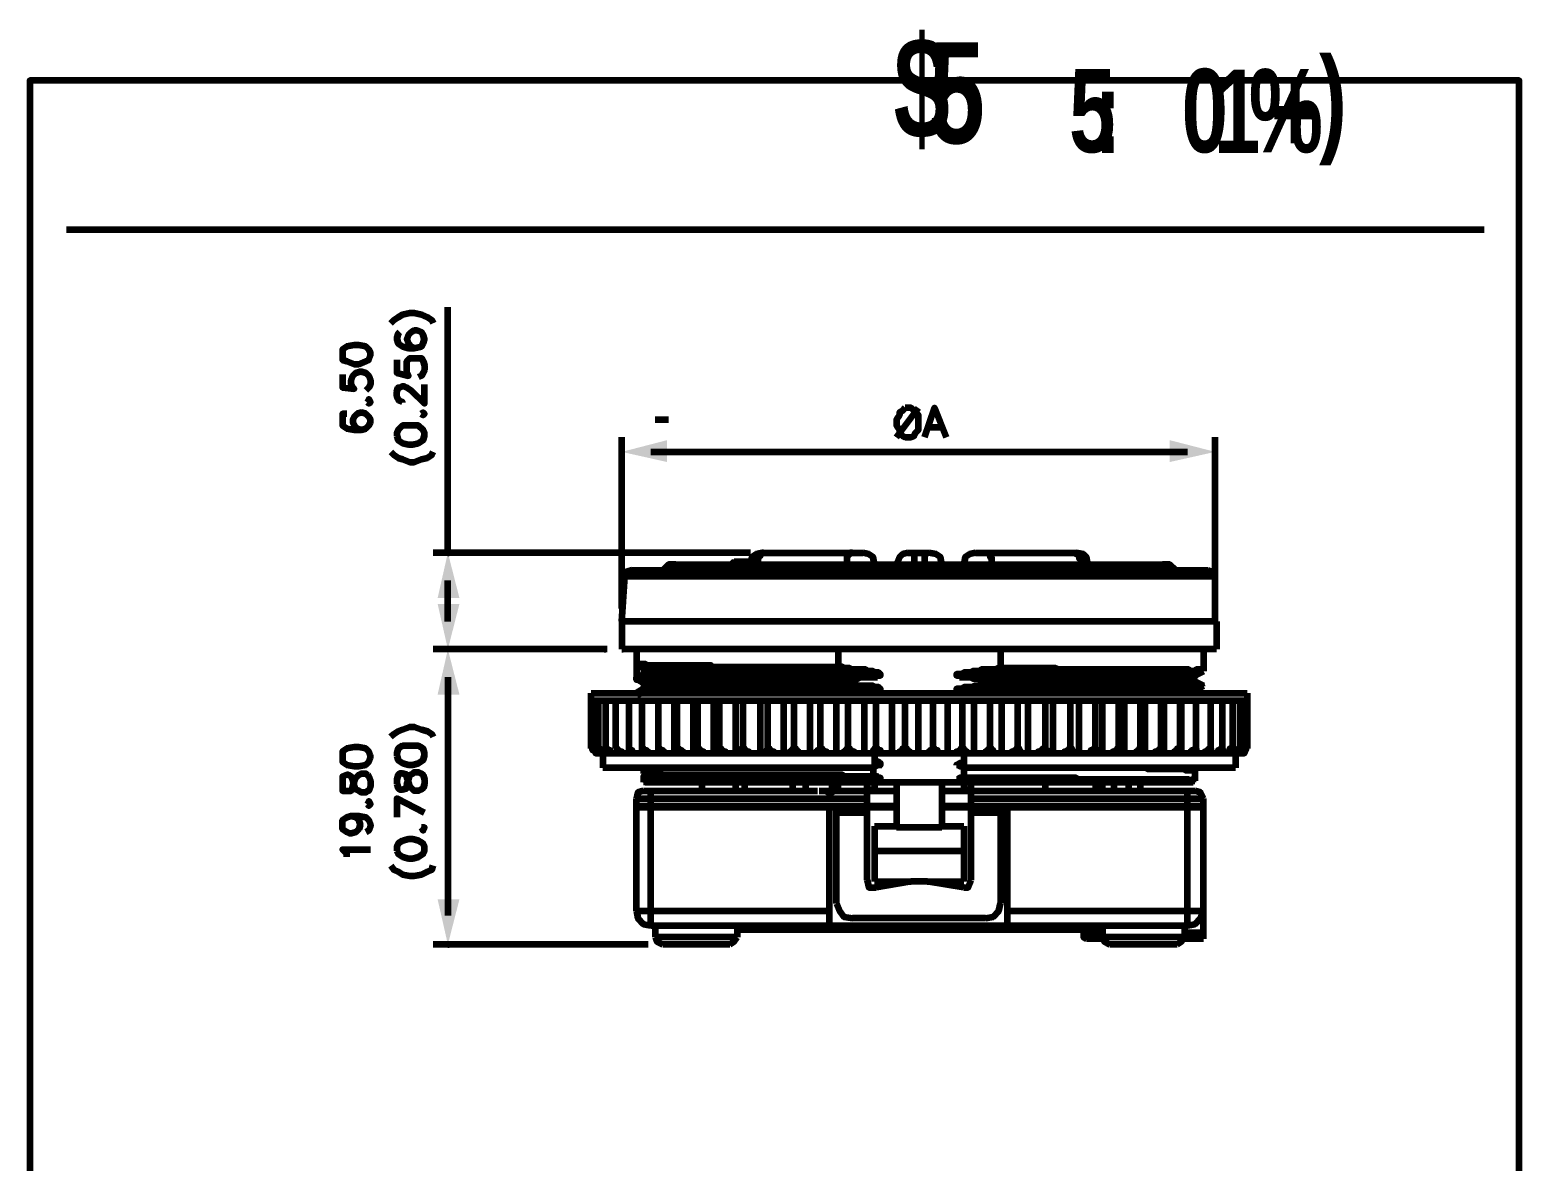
# Model space of a CAD drawing. Header units: inches. Extents: x 19 to 378, y -1 to 556.
# Drawn here: x 141.8 to 255, y 330.4 to 416.4 of the extents above; entities that cross this region are included whole.
import ezdxf

# ---------------------------------------------------------------- set-up
doc = ezdxf.new("R2010")
doc.units = ezdxf.units.IN
for name, color, linetype, lineweight in [('H', 7, 'CONTINUOUS', 100), ('P', 250, 'CONTINUOUS', 100), ('Text', 250, 'CONTINUOUS', 100)]:
    doc.layers.add(name, color=color, linetype=linetype, lineweight=lineweight)
doc.styles.get("Standard").update_dxf_attribs({"font": 'txt', "width": 0.75})

msp = doc.modelspace()

# ---------------------------------------------------------------- hatches: boundary and pattern name
at = {"layer": 'H', "linetype": 'CONTINUOUS'}
for points in [[(190.22, 383.56), (190.22, 385.22), (186.78, 384.33)], [(228.44, 385.22), (228.44, 383.56), (231.89, 384.33)], [(172.78, 373.22), (174.44, 373.22), (173.56, 376.67)], [(174.44, 372.78), (172.78, 372.78), (173.56, 369.33)], [(172.78, 365.89), (174.44, 365.89), (173.56, 369.33)], [(174.44, 350.33), (172.78, 350.33), (173.56, 346.89)]]:
    msp.add_hatch(color=0, dxfattribs=at).paths.add_polyline_path(points)

# ---------------------------------------------------------------- linework, layer by layer
at = {"layer": 'P', "color": 0, "linetype": 'CONTINUOUS'}
for points in [[(141.78, 244.44), (255, 244.44), (255, 412.56), (141.78, 412.56), (141.78, 244.44)], [(144.56, 401.22), (252.33, 401.22)], [(173.56, 376.67), (173.56, 395.33)], [(169.22, 394.11), (169.44, 394.33), (169.78, 394.56), (170.11, 394.78), (170.67, 394.89), (171, 394.89), (171.56, 394.78), (172, 394.56), (172.33, 394.33), (172.44, 394.11)], [(169.89, 393.44), (169.78, 393.33), (169.67, 393), (169.67, 392.89), (169.78, 392.56), (170.11, 392.33), (170.56, 392.22), (171, 392.22), (171.56, 392.33), (171.67, 392.56), (171.78, 392.89), (171.78, 392.89), (171.67, 393.22), (171.56, 393.44), (171.22, 393.56), (171, 393.56), (170.78, 393.44), (170.56, 393.22), (170.44, 392.89), (170.44, 392.89), (170.56, 392.56), (170.78, 392.33), (171, 392.22)], [(165.56, 391.67), (165.56, 391.33), (165.89, 391.22), (166.44, 391), (166.78, 391), (167.33, 391.22), (167.56, 391.33), (167.67, 391.67), (167.67, 391.89), (167.56, 392.11), (167.33, 392.33), (166.78, 392.44), (166.44, 392.44), (165.89, 392.33), (165.56, 392.11), (165.56, 391.89), (165.56, 391.67)], [(169.67, 391.33), (169.67, 390.33), (170.56, 390.11), (170.44, 390.33), (170.44, 390.56), (170.44, 390.89), (170.44, 391.22), (170.67, 391.44), (171, 391.44), (171.22, 391.44), (171.56, 391.44), (171.67, 391.22), (171.78, 390.89), (171.78, 390.56), (171.67, 390.33), (171.56, 390.11), (171.33, 390)], [(165.56, 390.22), (165.56, 389.22), (166.44, 389.11), (166.33, 389.22), (166.22, 389.44), (166.22, 389.78), (166.33, 390.11), (166.56, 390.33), (166.89, 390.44), (167, 390.44), (167.33, 390.33), (167.56, 390.11), (167.67, 389.78), (167.67, 389.44), (167.56, 389.22), (167.44, 389.11), (167.33, 389)], [(170.11, 388.11), (170.11, 388.11), (169.89, 388.22), (169.78, 388.33), (169.67, 388.56), (169.67, 388.89), (169.78, 389.22), (169.89, 389.22), (170.11, 389.33), (170.22, 389.33), (170.44, 389.22), (170.78, 389), (171.78, 388), (171.78, 389.44)], [(165.89, 387.22), (165.56, 387.22), (165.56, 386.89), (165.56, 386.56), (165.56, 386.33), (165.89, 386.11), (166.44, 386), (167, 386), (167.33, 386.11), (167.56, 386.33), (167.67, 386.56), (167.67, 386.78), (167.56, 387), (167.33, 387.22), (167, 387.33), (167, 387.33), (166.67, 387.22), (166.44, 387), (166.33, 386.78), (166.33, 386.56), (166.44, 386.33), (166.67, 386.11), (167, 386)], [(167.44, 388.11), (167.56, 388), (167.67, 388.11), (167.56, 388.33), (167.44, 388.11)], [(171.56, 387.22), (171.67, 387.11), (171.78, 387.22), (171.67, 387.33), (171.56, 387.22)], [(208.33, 387.67), (208.11, 387.44), (207.89, 387.33), (207.89, 387.11), (207.67, 386.78), (207.67, 386.33), (207.89, 386), (207.89, 385.78), (208.11, 385.56), (208.33, 385.44), (208.78, 385.44), (209, 385.56), (209.11, 385.78), (209.33, 386), (209.33, 386.33), (209.33, 386.78), (209.33, 387.11), (209.11, 387.33), (209, 387.44), (208.78, 387.67), (208.33, 387.67)], [(207.67, 385.44), (209.33, 387.67)], [(209.78, 385.44), (210.56, 387.67), (211.44, 385.44)], [(169.67, 385.56), (169.78, 385.22), (170.11, 385), (170.56, 384.89), (170.89, 384.89), (171.33, 385), (171.67, 385.22), (171.78, 385.56), (171.78, 385.78), (171.67, 386), (171.33, 386.33), (170.89, 386.33), (170.56, 386.33), (170.11, 386.33), (169.78, 386), (169.67, 385.78), (169.67, 385.56)], [(189.33, 386.78), (190.33, 386.78)], [(210.11, 386.22), (211.11, 386.22)], [(186.78, 372.44), (186.78, 385.44)], [(231.89, 372.44), (231.89, 385.44)], [(169.22, 384.33), (169.44, 384.11), (169.78, 383.89), (170.11, 383.78), (170.67, 383.56), (171, 383.56), (171.56, 383.78), (172, 383.89), (172.33, 384.11), (172.44, 384.33)], [(189, 384.33), (229.78, 384.33)], [(231.89, 384.33), (232, 384.33)], [(196.56, 376.67), (172.44, 376.67)], [(173.56, 376.67), (173.67, 376.67)], [(195.33, 376), (195.22, 375.89), (195.11, 375.78)], [(195.33, 376), (195.33, 375.89)], [(195.33, 376), (196.56, 376)], [(197.44, 376.67), (197, 376.56), (196.67, 376.33), (196.56, 375.78)], [(197.56, 376.67), (197.44, 376.67), (197.33, 376.56), (197.33, 376.56), (197.33, 376.44), (197.22, 376.44), (197.22, 376.33), (197.11, 376.33), (197.11, 376)], [(197.11, 376), (197.22, 376)], [(197.11, 376), (197.11, 375.78)], [(197.44, 376.67), (205.11, 376.67)], [(197.56, 376.67), (197.56, 376.67)], [(197.56, 376.67), (197.67, 376.67)], [(204.33, 376.67), (204.11, 376.67), (204.11, 376.56), (204.11, 376.56), (204.11, 376.56), (204, 376.56), (204, 376.44), (203.89, 376.44), (203.89, 376.22), (203.89, 376.22), (203.89, 376)], [(203.89, 376), (203.89, 376)], [(203.89, 376), (203.89, 375.78)], [(206, 375.78), (205.89, 376.33), (205.56, 376.56), (205.11, 376.67)], [(208.56, 376.67), (208.11, 376.56), (207.89, 376.33), (207.67, 375.78)], [(208.56, 376.67), (210.11, 376.67)], [(209, 376.67), (209, 375.78)], [(209.78, 376.67), (209.78, 375.78)], [(211.11, 375.78), (211, 376.33), (210.67, 376.56), (210.11, 376.67)], [(213.67, 376.67), (213.22, 376.56), (212.89, 376.33), (212.78, 375.78)], [(213.67, 376.67), (221.33, 376.67)], [(214.44, 376.67), (214.67, 376.67), (214.67, 376.56), (214.78, 376.56), (214.78, 376.56), (214.78, 376.56), (214.78, 376.33), (214.89, 376.33), (214.89, 376), (215, 376)], [(215, 376), (215, 376)], [(215, 376), (215, 375.78)], [(221.22, 376.67), (221.33, 376.67)], [(221.33, 376.67), (221.33, 376.67), (221.33, 376.56), (221.44, 376.56), (221.44, 376.56), (221.56, 376.56), (221.56, 376.44), (221.56, 376.33), (221.56, 376.22), (221.67, 376.22), (221.67, 376)], [(222.22, 375.78), (222.11, 376.33), (221.89, 376.56), (221.33, 376.67)], [(221.67, 376), (221.78, 376)], [(221.67, 376), (221.67, 375.78)], [(186.78, 371.44), (187, 374.89)], [(187.56, 375.33), (187.11, 375.22), (187, 374.89)], [(187, 374.89), (231.89, 374.89)], [(187.56, 375.33), (231.33, 375.33)], [(190.89, 375.78), (190.33, 375.78), (189.89, 375.33)], [(190.89, 375.78), (227.89, 375.78)], [(195.33, 375.89), (195.22, 375.89), (195.22, 375.78)], [(195.22, 375.78), (195.33, 375.78)], [(196.56, 375.78), (206, 375.78)], [(196.56, 375.78), (196.67, 375.78)], [(197.11, 375.78), (197.22, 375.78)], [(203.89, 375.78), (203.89, 375.78)], [(206, 375.78), (206.11, 375.78)], [(207.67, 375.78), (211.11, 375.78)], [(207.67, 375.78), (207.78, 375.78)], [(211.11, 375.78), (211.22, 375.78)], [(212.78, 375.78), (222.22, 375.78)], [(212.78, 375.78), (212.89, 375.78)], [(215, 375.78), (215, 375.78)], [(221.67, 375.78), (221.78, 375.78)], [(222.22, 375.78), (222.33, 375.78)], [(228.89, 375.33), (228.44, 375.78), (227.89, 375.78)], [(231.89, 374.89), (231.67, 375.22), (231.33, 375.33)], [(231.89, 371.44), (231.89, 374.89)], [(173.56, 371.44), (173.56, 374.56)], [(232, 371.44), (186.78, 371.44)], [(186.78, 371.44), (186.78, 369.33)], [(186.78, 371.44), (186.89, 371.44)], [(231.89, 371.44), (232, 371.44)], [(232, 371.44), (232, 369.33)], [(184.44, 369.33), (172.44, 369.33)], [(185.67, 369.33), (172.44, 369.33)], [(185.44, 369.33), (185.56, 369.33)], [(232, 369.33), (186.78, 369.33)], [(186.78, 369.33), (186.89, 369.33)], [(187.89, 369.33), (187.89, 367.11)], [(203.22, 369.33), (203.22, 368)], [(215.56, 369.33), (215.56, 367.89)], [(231, 369.33), (231, 367.67)], [(187.89, 368.22), (188.56, 368.22), (188.67, 368.11), (192.11, 368.11)], [(187.89, 368.22), (188.44, 367.89)], [(187.89, 368.22), (187.89, 368.22)], [(192.11, 368.11), (192.22, 368.11)], [(192.11, 368.11), (192.67, 368.11)], [(192.67, 368.11), (193.56, 368.11), (193.56, 368), (195.44, 368)], [(192.67, 368.11), (192.78, 368.11)], [(195.44, 368), (199.22, 368)], [(199.22, 368), (201.33, 368), (201.33, 368), (202.56, 368)], [(202.56, 368), (203.22, 368)], [(205.78, 367.67), (205.33, 367.67), (205.33, 367.78), (204.67, 367.78), (204.67, 367.78), (204.11, 367.78), (204.11, 367.89), (203.56, 367.89), (203.56, 368), (203.22, 368)], [(173.56, 367.22), (173.56, 349.11)], [(187.89, 367.22), (188.44, 367.44)], [(187.89, 367.22), (187.89, 367.22)], [(187.89, 367.11), (187.89, 367.11), (187.89, 367.22)], [(193.89, 367), (190.78, 367), (190.78, 367.11), (188.33, 367.11), (188.22, 367.22), (188.11, 367.22), (188.11, 367.11), (187.89, 367.11)], [(193.78, 366.89), (192.33, 366.89), (192.22, 367), (189, 367), (188.89, 367.11), (188.33, 367.11), (188.22, 367), (187.89, 367), (187.89, 367.11)], [(187.89, 367.11), (188.44, 366.78)], [(187.89, 367.11), (187.89, 367.11)], [(188.44, 367.89), (188.44, 367.78), (188.56, 367.78), (188.67, 367.89), (189.11, 367.89), (189.22, 367.78), (192.11, 367.78), (192.11, 367.78), (199.11, 367.78)], [(188.44, 367.89), (188.44, 367.78), (188.56, 367.78), (188.56, 367.67)], [(188.44, 367.44), (188.44, 367.44), (188.44, 367.56), (188.56, 367.56), (188.56, 367.67)], [(188.44, 367.44), (188.44, 367.44), (188.44, 367.44), (188.56, 367.44), (188.56, 367.44), (189.22, 367.44), (189.22, 367.44), (192.44, 367.44)], [(192.44, 367.44), (192.67, 367.44), (192.78, 367.33), (200, 367.33), (200, 367.22), (204.33, 367.22)], [(203.22, 366.89), (199.78, 366.89), (199.78, 366.89), (193.78, 366.89)], [(193.78, 366.89), (193.89, 366.89)], [(203.22, 366.89), (197.44, 366.89), (197.44, 367), (193.89, 367)], [(199.11, 367.78), (199.22, 367.78)], [(199.11, 367.78), (199.22, 367.78), (199.33, 367.67), (205.78, 367.67)], [(203.22, 366.89), (203.56, 366.89), (203.56, 367), (204.11, 367), (204.11, 367.11), (204.78, 367.11), (204.78, 367.22), (205.56, 367.22), (205.56, 367.22), (205.78, 367.22)], [(205.78, 366.56), (205.11, 366.56), (205.11, 366.56), (204.56, 366.56), (204.56, 366.67), (204, 366.67), (204, 366.78), (203.56, 366.78), (203.56, 366.89), (203.22, 366.89)], [(203.22, 366.89), (203.22, 366.89)], [(204.33, 367.22), (204.44, 367.22)], [(204.33, 367.22), (205.78, 367.22)], [(206.11, 367.56), (205.89, 367.56), (205.89, 367.67), (205.78, 367.67)], [(205.78, 367.67), (205.89, 367.67)], [(205.78, 367.22), (205.89, 367.22)], [(205.78, 367.22), (206.11, 367.22)], [(206.44, 367.44), (206.44, 367.44), (206.33, 367.44), (206.33, 367.56), (206.11, 367.56)], [(206.11, 367.56), (206.22, 367.56)], [(206.11, 367.22), (206.11, 367.33), (206.44, 367.33), (206.44, 367.44)], [(206.11, 367.22), (206.22, 367.22)], [(206.44, 367.44), (206.56, 367.44)], [(212.44, 367.44), (212.44, 367.44), (212.22, 367.44), (212.22, 367.33), (212.44, 367.33), (212.44, 367.22)], [(212.78, 367.44), (212.44, 367.44)], [(212.44, 367.44), (212.44, 367.44)], [(212.44, 367.22), (212.44, 367.22)], [(212.44, 367.22), (212.78, 367.22), (212.78, 367.22)], [(213, 367.56), (212.78, 367.56), (212.78, 367.44)], [(212.78, 367.44), (212.78, 367.44)], [(212.78, 367.22), (212.78, 367.22)], [(212.78, 367.22), (213, 367.22)], [(215.56, 367.89), (215.33, 367.89), (215.33, 367.78), (214.78, 367.78), (214.78, 367.78), (214.11, 367.78), (214.11, 367.67), (213.44, 367.67), (213.44, 367.56), (213, 367.56)], [(213, 367.56), (216.78, 367.56)], [(213, 367.22), (213.33, 367.22), (213.44, 367.11), (214, 367.11), (214, 367), (214.56, 367), (214.56, 366.89), (215.11, 366.89), (215.11, 366.89), (215.56, 366.89)], [(213, 367.22), (213.11, 367.22)], [(213, 367.22), (217.89, 367.22), (218, 367.11), (223.67, 367.11)], [(221.44, 367.78), (219.89, 367.78), (219.78, 367.89), (215.56, 367.89)], [(215.56, 366.89), (215.67, 366.89)], [(215.56, 366.89), (215.67, 366.89), (215.67, 366.78), (223.78, 366.78), (223.89, 366.67), (225, 366.67)], [(215.56, 366.89), (215.56, 366.78)], [(216.78, 367.56), (217.11, 367.56), (217.22, 367.44), (219.56, 367.44)], [(216.78, 367.56), (216.78, 367.56)], [(219.56, 367.44), (221.67, 367.44)], [(230.89, 367.67), (230.89, 367.78), (230.44, 367.78), (230.44, 367.67), (229.89, 367.67), (229.89, 367.78), (227, 367.78), (226.89, 367.78), (221.44, 367.78)], [(221.44, 367.78), (221.56, 367.78)], [(221.67, 367.44), (222.44, 367.44)], [(222.44, 367.44), (224.78, 367.44), (224.78, 367.44), (226.33, 367.44)], [(223.67, 367.11), (225.22, 367.11), (225.33, 367), (229.56, 367), (229.56, 366.89), (230.33, 366.89)], [(226.33, 367.44), (229.56, 367.44), (229.56, 367.33), (229.89, 367.33)], [(229.89, 367.33), (229.89, 367.33)], [(229.89, 367.33), (230.33, 367.33)], [(230.33, 366.89), (230.22, 367), (230.22, 367.22), (230.33, 367.22), (230.33, 367.33)], [(230.33, 367.33), (231, 367.67)], [(231, 366.56), (230.33, 366.89)], [(231, 367.67), (231, 367.67)], [(184.44, 366), (234.33, 366)], [(184.44, 361.78), (184.44, 366)], [(188.44, 366.33), (187.89, 366)], [(187.89, 366), (188, 366), (188, 365.89)], [(187.89, 366), (187.89, 366)], [(187.89, 366), (187.89, 366)], [(187.89, 366), (187.89, 366)], [(188, 365.89), (188.11, 365.89), (188.11, 366), (188.89, 366)], [(188.44, 366.78), (188.44, 366.78), (188.44, 366.67), (191.44, 366.67), (191.56, 366.56), (197.89, 366.56), (197.89, 366.56), (199.11, 366.56)], [(188.44, 366.78), (188.44, 366.67), (188.56, 366.67), (188.56, 366.44), (188.44, 366.44), (188.44, 366.33)], [(188.44, 366.33), (188.44, 366.33), (188.67, 366.33), (188.67, 366.33), (189, 366.33), (189.11, 366.33), (191.89, 366.33), (191.89, 366.22), (198.33, 366.22)], [(198.33, 366.22), (198.44, 366.22), (198.44, 366.11), (205.78, 366.11)], [(199.11, 366.56), (199.22, 366.56)], [(199.11, 366.56), (205.78, 366.56)], [(204.44, 366), (204.89, 366), (204.89, 366), (205.56, 366), (205.56, 366.11), (205.78, 366.11)], [(206, 366.44), (205.89, 366.44), (205.89, 366.56), (205.78, 366.56)], [(205.78, 366.11), (206.11, 366.11)], [(206.33, 366.33), (206.33, 366.44), (206, 366.44)], [(206, 366.44), (206.11, 366.44)], [(206.11, 366.11), (206.22, 366.11), (206.22, 366.22), (206.44, 366.22)], [(206.11, 366.11), (206.11, 366.11)], [(206.44, 366.22), (206.44, 366.22), (206.44, 366.33), (206.33, 366.33)], [(206.33, 366.33), (206.44, 366.33)], [(206.44, 366.22), (206.44, 366.22)], [(212.44, 366.33), (212.22, 366.33), (212.22, 366.22), (212.33, 366.22), (212.33, 366.11), (212.44, 366.11)], [(212.78, 366.33), (212.44, 366.33), (212.44, 366.33)], [(212.44, 366.33), (212.44, 366.33)], [(212.44, 366.11), (212.44, 366.11)], [(212.44, 366.11), (212.67, 366.11), (212.67, 366), (212.78, 366)], [(213, 366.44), (212.78, 366.44), (212.78, 366.33), (212.78, 366.33)], [(212.78, 366.33), (212.78, 366.33)], [(212.78, 366), (212.78, 366)], [(212.78, 366), (213, 366)], [(215.56, 366.78), (215.44, 366.78), (215.44, 366.67), (214.89, 366.67), (214.89, 366.56), (214.22, 366.56), (214.22, 366.56), (213.56, 366.56), (213.56, 366.44), (213, 366.44)], [(213, 366.44), (215.56, 366.44), (215.67, 366.33), (222.89, 366.33)], [(213, 366), (213.33, 366), (213.33, 366), (213.67, 366)], [(213, 366), (216.33, 366), (216.44, 366), (221.56, 366)], [(220.67, 366.67), (218.22, 366.67), (218.11, 366.78), (215.56, 366.78)], [(230.78, 366.56), (230.56, 366.56), (230.44, 366.56), (229.89, 366.56), (229.89, 366.56), (226, 366.56), (225.89, 366.67), (220.67, 366.67)], [(220.67, 366.67), (220.78, 366.67)], [(222.89, 366.33), (223.56, 366.33), (223.56, 366.33), (229.33, 366.33), (229.33, 366.22), (230.33, 366.22)], [(225, 366.67), (225.11, 366.67)], [(225, 366.67), (229.56, 366.67), (229.67, 366.56), (230.67, 366.56), (230.67, 366.67), (230.78, 366.67), (230.89, 366.56)], [(230.22, 366), (230.22, 366.11), (230.33, 366.11), (230.33, 366.22)], [(230.33, 366.22), (231, 366.56)], [(230.89, 366.56), (230.89, 366.56), (230.78, 366.56)], [(230.89, 366.56), (231, 366.56)], [(231, 366.56), (231, 366.56)], [(231, 366.56), (231, 366.56)], [(231, 366.56), (231, 366.56)], [(234.33, 366), (234.33, 361.78)], [(184.44, 365.44), (234.33, 365.44)], [(184.67, 361.78), (184.67, 365.44)], [(185, 361.78), (185, 365.44)], [(185.56, 361.78), (185.56, 365.44)], [(186.33, 361.78), (186.33, 365.44)], [(187.33, 361.78), (187.33, 365.44)], [(188.33, 361.78), (188.33, 365.44)], [(189.56, 361.78), (189.56, 365.44)], [(189.56, 361.44), (189.56, 365.44)], [(190.78, 361.44), (190.78, 365.44)], [(191, 361.78), (191, 365.44)], [(192.22, 361.44), (192.22, 365.44)], [(192.56, 361.78), (192.56, 365.44)], [(193.78, 361.44), (193.78, 365.44)], [(194.22, 361.78), (194.22, 365.44)], [(195.44, 361.44), (195.44, 365.44)], [(196, 361.78), (196, 365.44)], [(197.33, 361.44), (197.33, 365.44)], [(197.89, 361.78), (197.89, 365.44)], [(199.11, 361.44), (199.11, 365.44)], [(199.89, 361.78), (199.89, 365.44)], [(201.11, 361.44), (201.11, 365.44)], [(201.89, 361.78), (201.89, 365.44)], [(203.11, 361.44), (203.11, 365.44)], [(204, 361.78), (204, 365.44)], [(205.22, 361.44), (205.22, 365.44)], [(206.11, 361.78), (206.11, 365.44)], [(207.33, 361.44), (207.33, 365.44)], [(208.33, 361.78), (208.33, 365.44)], [(209.33, 361.44), (209.33, 365.44)], [(210.44, 361.78), (210.44, 365.44)], [(211.56, 361.44), (211.56, 365.44)], [(212.67, 361.78), (212.67, 365.44)], [(213.56, 361.44), (213.56, 365.44)], [(214.78, 361.78), (214.78, 365.44)], [(215.67, 361.44), (215.67, 365.44)], [(216.89, 361.78), (216.89, 365.44)], [(217.67, 361.44), (217.67, 365.44)], [(219, 361.78), (219, 365.44)], [(219.56, 361.44), (219.56, 365.44)], [(220.89, 361.78), (220.89, 365.44)], [(221.56, 361.44), (221.56, 365.44)], [(222.78, 361.78), (222.78, 365.44)], [(223.33, 361.44), (223.33, 365.44)], [(224.56, 361.78), (224.56, 365.44)], [(225, 361.44), (225, 365.44)], [(226.22, 361.78), (226.22, 365.44)], [(226.56, 361.44), (226.56, 365.44)], [(227.78, 361.78), (227.78, 365.44)], [(228, 361.44), (228, 365.44)], [(229.22, 361.78), (229.22, 365.44)], [(229.33, 361.44), (229.33, 365.44)], [(230.44, 361.78), (230.44, 365.44)], [(231.56, 361.78), (231.56, 365.44)], [(232.44, 361.78), (232.44, 365.44)], [(233.22, 361.78), (233.22, 365.44)], [(233.78, 361.78), (233.78, 365.44)], [(234.11, 361.78), (234.11, 365.44)], [(169.22, 362.67), (169.44, 362.89), (169.78, 363.11), (170.11, 363.22), (170.67, 363.44), (171, 363.44), (171.56, 363.22), (172, 363.11), (172.33, 362.89), (172.44, 362.67)], [(165.56, 361.11), (165.56, 360.78), (165.89, 360.56), (166.44, 360.44), (166.78, 360.44), (167.33, 360.56), (167.56, 360.78), (167.67, 361.11), (167.67, 361.22), (167.56, 361.56), (167.33, 361.78), (166.78, 361.89), (166.44, 361.89), (165.89, 361.78), (165.56, 361.56), (165.56, 361.22), (165.56, 361.11)], [(169.67, 361.22), (169.78, 360.89), (170.11, 360.67), (170.56, 360.56), (170.89, 360.56), (171.33, 360.67), (171.67, 360.89), (171.78, 361.22), (171.78, 361.44), (171.67, 361.78), (171.33, 362), (170.89, 362), (170.56, 362), (170.11, 362), (169.78, 361.78), (169.67, 361.44), (169.67, 361.22)], [(184.44, 361.78), (184.56, 361.78), (184.56, 361.67), (184.67, 361.67), (184.67, 361.56)], [(184.67, 361.56), (184.67, 361.67), (184.56, 361.67), (184.56, 361.78), (184.44, 361.78)], [(184.67, 361.78), (184.78, 361.78), (184.78, 361.67), (184.89, 361.67), (184.89, 361.56), (185, 361.56), (185, 361.44), (185, 361.44), (185, 361.44)], [(185, 361.44), (184.89, 361.44), (184.89, 361.56), (184.78, 361.56), (184.78, 361.67), (184.78, 361.67), (184.78, 361.78), (184.67, 361.78)], [(184.67, 361.56), (184.78, 361.56), (184.78, 361.44), (184.78, 361.44), (184.78, 361.44)], [(184.78, 361.44), (184.78, 361.44), (184.78, 361.44), (184.78, 361.56), (184.67, 361.56)], [(184.78, 361.44), (234, 361.44)], [(185, 361.78), (185.11, 361.78), (185.11, 361.67), (185.22, 361.67), (185.33, 361.56), (185.33, 361.56), (185.33, 361.44), (185.44, 361.44), (185.44, 361.44), (185.56, 361.44)], [(185.33, 361.44), (185.33, 361.44), (185.22, 361.44), (185.22, 361.56), (185.11, 361.56), (185.11, 361.78), (185, 361.78)], [(185.33, 361.44), (185.33, 360.33)], [(185.56, 361.78), (185.67, 361.78), (185.67, 361.67), (185.89, 361.67), (185.89, 361.56), (185.89, 361.56), (185.89, 361.44), (186.11, 361.44), (186.11, 361.44)], [(185.78, 361.44), (185.78, 361.44), (185.67, 361.44), (185.67, 361.67), (185.56, 361.67), (185.56, 361.78)], [(186.33, 361.78), (186.44, 361.78), (186.44, 361.67), (186.56, 361.67), (186.56, 361.56), (186.78, 361.56), (186.78, 361.44), (186.78, 361.44), (186.78, 361.44), (186.89, 361.44)], [(186.44, 361.44), (186.44, 361.44), (186.44, 361.44), (186.44, 361.78), (186.33, 361.78)], [(187.33, 361.78), (187.33, 361.78), (187.33, 361.67), (187.56, 361.67), (187.56, 361.56), (187.56, 361.56), (187.56, 361.44), (187.78, 361.44), (187.78, 361.44), (187.89, 361.44)], [(187.33, 361.44), (187.33, 361.44), (187.33, 361.44), (187.33, 361.78)], [(188.33, 361.78), (188.44, 361.78), (188.44, 361.67), (188.67, 361.67), (188.67, 361.56), (188.78, 361.56), (188.78, 361.44), (188.89, 361.44), (188.89, 361.44), (189, 361.44)], [(188.44, 361.44), (188.33, 361.44), (188.33, 361.78)], [(189.56, 361.78), (189.67, 361.78), (189.67, 361.67), (189.89, 361.67), (189.89, 361.56), (190, 361.56), (190, 361.44), (190.11, 361.44), (190.11, 361.44)], [(189.56, 361.44), (189.56, 361.78)], [(190.89, 361.44), (190.89, 361.44), (191, 361.44), (191, 361.78), (191, 361.78)], [(191, 361.78), (191.11, 361.78), (191.11, 361.67), (191.33, 361.67), (191.33, 361.56), (191.44, 361.56), (191.44, 361.44), (191.56, 361.44), (191.56, 361.44), (191.56, 361.44)], [(192.44, 361.44), (192.44, 361.44), (192.44, 361.44), (192.44, 361.78), (192.56, 361.78)], [(192.56, 361.78), (192.67, 361.78), (192.67, 361.67), (192.78, 361.67), (192.78, 361.56), (193, 361.56), (193, 361.44), (193.11, 361.44), (193.11, 361.44)], [(194, 361.44), (194, 361.44), (194.11, 361.44), (194.11, 361.67), (194.11, 361.67), (194.11, 361.78), (194.22, 361.78)], [(194.22, 361.78), (194.33, 361.78), (194.33, 361.67), (194.44, 361.67), (194.44, 361.56), (194.67, 361.56), (194.67, 361.44), (194.78, 361.44), (194.78, 361.44)], [(195.78, 361.44), (195.78, 361.44), (195.89, 361.44), (195.89, 361.67), (195.89, 361.67), (195.89, 361.78), (196, 361.78)], [(196, 361.78), (196.11, 361.78), (196.11, 361.67), (196.22, 361.67), (196.22, 361.56), (196.44, 361.56), (196.44, 361.44), (196.56, 361.44), (196.56, 361.44), (196.67, 361.44)], [(197.56, 361.44), (197.56, 361.44), (197.67, 361.44), (197.67, 361.56), (197.78, 361.56), (197.78, 361.67), (197.89, 361.67), (197.89, 361.78)], [(197.89, 361.78), (198, 361.78), (198, 361.67), (198.11, 361.67), (198.11, 361.56), (198.33, 361.56), (198.33, 361.44), (198.44, 361.44), (198.44, 361.44), (198.44, 361.44)], [(199.56, 361.44), (199.56, 361.44), (199.56, 361.44), (199.56, 361.56), (199.67, 361.56), (199.67, 361.67), (199.78, 361.67), (199.78, 361.78), (199.89, 361.78)], [(199.89, 361.78), (200, 361.78), (200, 361.67), (200.11, 361.67), (200.11, 361.56), (200.22, 361.56), (200.22, 361.44), (200.44, 361.44), (200.44, 361.44), (200.44, 361.44)], [(201.56, 361.44), (201.56, 361.44), (201.56, 361.44), (201.56, 361.56), (201.67, 361.56), (201.67, 361.67), (201.89, 361.67), (201.89, 361.78), (201.89, 361.78)], [(201.89, 361.78), (202, 361.78), (202, 361.67), (202.11, 361.67), (202.11, 361.56), (202.33, 361.56), (202.33, 361.44), (202.44, 361.44), (202.44, 361.44), (202.44, 361.44)], [(203.56, 361.44), (203.56, 361.44), (203.67, 361.44), (203.67, 361.56), (203.78, 361.56), (203.78, 361.67), (203.89, 361.67), (203.89, 361.78), (204, 361.78)], [(204, 361.78), (204.11, 361.78), (204.11, 361.67), (204.22, 361.67), (204.22, 361.56), (204.44, 361.56), (204.44, 361.44), (204.56, 361.44), (204.56, 361.44)], [(205.67, 361.44), (205.67, 361.44), (205.89, 361.44), (205.89, 361.56), (205.89, 361.56), (205.89, 361.67), (206, 361.67), (206, 361.78), (206.11, 361.78)], [(206, 361.44), (206, 360.33)], [(206.11, 361.78), (206.22, 361.78), (206.22, 361.67), (206.44, 361.67), (206.44, 361.56), (206.44, 361.56), (206.44, 361.44), (206.67, 361.44), (206.67, 361.44), (206.78, 361.44)], [(207.78, 361.44), (207.89, 361.44), (207.89, 361.44), (207.89, 361.44), (207.89, 361.56), (208.11, 361.56), (208.11, 361.67), (208.11, 361.67), (208.11, 361.78), (208.33, 361.78)], [(208.33, 361.78), (208.44, 361.78), (208.44, 361.67), (208.56, 361.67), (208.56, 361.56), (208.67, 361.56), (208.67, 361.44), (208.78, 361.44), (208.78, 361.44)], [(209.89, 361.44), (210, 361.44), (210, 361.44), (210.11, 361.44), (210.11, 361.56), (210.22, 361.56), (210.22, 361.67), (210.44, 361.67), (210.44, 361.78), (210.44, 361.78)], [(210.44, 361.78), (210.56, 361.78), (210.56, 361.67), (210.78, 361.67), (210.78, 361.56), (210.78, 361.56), (210.78, 361.44), (211, 361.44), (211, 361.44)], [(212.11, 361.44), (212.11, 361.44), (212.11, 361.44), (212.22, 361.44), (212.22, 361.56), (212.44, 361.56), (212.44, 361.67), (212.56, 361.67), (212.56, 361.78), (212.67, 361.78)], [(212.67, 361.78), (212.78, 361.78), (212.78, 361.67), (212.89, 361.67), (212.89, 361.56), (213, 361.56), (213, 361.44), (213, 361.44), (213, 361.44), (213.11, 361.44)], [(212.78, 361.44), (212.78, 360.33)], [(214.22, 361.44), (214.22, 361.44), (214.44, 361.44), (214.44, 361.56), (214.56, 361.56), (214.56, 361.67), (214.67, 361.67), (214.67, 361.78), (214.78, 361.78)], [(214.78, 361.78), (214.89, 361.78), (214.89, 361.67), (215, 361.67), (215, 361.56), (215, 361.56), (215, 361.44), (215.22, 361.44), (215.22, 361.44)], [(216.33, 361.44), (216.33, 361.44), (216.44, 361.44), (216.44, 361.56), (216.67, 361.56), (216.67, 361.67), (216.78, 361.67), (216.78, 361.78), (216.89, 361.78)], [(216.89, 361.78), (217, 361.78), (217, 361.67), (217, 361.67), (217, 361.56), (217.11, 361.56), (217.11, 361.44), (217.33, 361.44), (217.33, 361.44)], [(218.33, 361.44), (218.44, 361.44), (218.44, 361.44), (218.44, 361.44), (218.44, 361.56), (218.67, 361.56), (218.67, 361.67), (218.78, 361.67), (218.78, 361.78), (219, 361.78)], [(219, 361.78), (219, 361.78), (219, 361.67), (219.11, 361.67), (219.11, 361.56), (219.22, 361.56), (219.22, 361.44), (219.33, 361.44), (219.33, 361.44)], [(220.33, 361.44), (220.33, 361.44), (220.44, 361.44), (220.44, 361.56), (220.67, 361.56), (220.67, 361.67), (220.78, 361.67), (220.78, 361.78), (220.89, 361.78)], [(220.89, 361.78), (221, 361.78), (221, 361.67), (221, 361.67), (221, 361.56), (221.11, 361.56), (221.11, 361.44), (221.22, 361.44), (221.22, 361.44)], [(222.11, 361.44), (222.22, 361.44), (222.22, 361.44), (222.44, 361.44), (222.44, 361.56), (222.44, 361.56), (222.44, 361.67), (222.67, 361.67), (222.67, 361.78), (222.78, 361.78)], [(222.78, 361.78), (222.89, 361.67), (222.89, 361.56), (223, 361.56), (223, 361.44), (223, 361.44), (223, 361.44)], [(223.89, 361.44), (224, 361.44), (224, 361.44), (224.11, 361.44), (224.11, 361.56), (224.33, 361.56), (224.33, 361.67), (224.44, 361.67), (224.44, 361.78), (224.56, 361.78)], [(224.56, 361.78), (224.67, 361.78), (224.67, 361.56), (224.78, 361.56), (224.78, 361.44), (224.78, 361.44)], [(225.56, 361.44), (225.67, 361.44), (225.67, 361.44), (225.89, 361.44), (225.89, 361.56), (226, 361.56), (226, 361.67), (226.11, 361.67), (226.11, 361.78), (226.22, 361.78)], [(226.22, 361.78), (226.22, 361.67), (226.33, 361.67), (226.33, 361.44), (226.44, 361.44), (226.44, 361.44)], [(227.22, 361.44), (227.22, 361.44), (227.33, 361.44), (227.33, 361.56), (227.56, 361.56), (227.56, 361.67), (227.67, 361.67), (227.67, 361.78), (227.78, 361.78)], [(227.78, 361.78), (227.78, 361.67), (227.89, 361.67), (227.89, 361.44)], [(228.56, 361.44), (228.67, 361.44), (228.67, 361.44), (228.78, 361.44), (228.78, 361.56), (228.89, 361.56), (228.89, 361.67), (229, 361.67), (229, 361.78), (229.22, 361.78)], [(229.22, 361.78), (229.22, 361.44)], [(229.89, 361.44), (229.89, 361.44), (229.89, 361.44), (230, 361.44), (230, 361.56), (230.11, 361.56), (230.11, 361.67), (230.33, 361.67), (230.33, 361.78), (230.44, 361.78)], [(230.44, 361.78), (230.44, 361.44)], [(231, 361.44), (231, 361.44), (231, 361.44), (231.11, 361.44), (231.11, 361.56), (231.33, 361.56), (231.33, 361.67), (231.33, 361.67), (231.44, 361.78), (231.56, 361.78)], [(231.56, 361.78), (231.56, 361.56), (231.44, 361.56), (231.44, 361.44)], [(231.89, 361.44), (231.89, 361.44), (232.11, 361.44), (232.11, 361.56), (232.11, 361.56), (232.11, 361.67), (232.33, 361.67), (232.33, 361.78), (232.44, 361.78)], [(232.44, 361.78), (232.44, 361.56), (232.33, 361.56), (232.33, 361.44)], [(232.78, 361.44), (232.78, 361.44), (232.89, 361.44), (232.89, 361.56), (233, 361.56), (233, 361.67), (233, 361.67), (233, 361.78), (233.22, 361.78)], [(233.22, 361.78), (233.11, 361.78), (233.11, 361.56), (233, 361.56), (233, 361.44)], [(233.33, 361.44), (233.33, 361.44), (233.44, 361.44), (233.44, 361.56), (233.56, 361.56), (233.56, 361.67), (233.67, 361.67), (233.67, 361.78), (233.78, 361.78)], [(233.44, 361.44), (233.44, 360.33)], [(233.78, 361.78), (233.67, 361.78), (233.67, 361.67), (233.56, 361.67), (233.56, 361.44), (233.56, 361.44), (233.56, 361.44)], [(233.67, 361.44), (233.78, 361.44), (233.78, 361.44), (233.89, 361.44), (233.89, 361.56), (233.89, 361.56), (233.89, 361.67), (234, 361.67), (234, 361.78), (234.11, 361.78)], [(234.11, 361.78), (234.11, 361.67), (234, 361.67), (234, 361.56), (233.89, 361.56), (233.89, 361.44), (233.89, 361.44), (233.89, 361.44)], [(233.89, 361.44), (234, 361.44), (234, 361.44), (234.11, 361.44), (234.11, 361.56), (234.11, 361.56)], [(234.11, 361.56), (234.11, 361.56), (234.11, 361.44), (234, 361.44), (234, 361.44)], [(234.11, 361.56), (234.11, 361.67), (234.22, 361.67), (234.22, 361.78), (234.33, 361.78)], [(234.33, 361.78), (234.22, 361.78), (234.22, 361.67), (234.11, 361.67), (234.11, 361.56)], [(206, 360.33), (185.33, 360.33)], [(188.44, 360.33), (188.44, 359.89)], [(205.89, 360.33), (205.89, 359.67)], [(206.22, 360.78), (206, 360.78)], [(206, 360.44), (206.11, 360.44), (206.11, 360.56), (206.22, 360.56)], [(206.44, 360.56), (206.44, 360.67), (206.33, 360.67), (206.33, 360.78), (206.22, 360.78)], [(206.22, 360.78), (206.33, 360.78)], [(206.22, 360.56), (206.33, 360.56)], [(206.22, 360.56), (206.44, 360.56), (206.44, 360.56)], [(206.44, 360.56), (206.56, 360.56)], [(212.56, 360.67), (212.44, 360.67), (212.44, 360.56), (212.22, 360.56)], [(212.22, 360.56), (212.33, 360.56)], [(212.22, 360.56), (212.22, 360.56), (212.44, 360.56), (212.44, 360.44), (212.44, 360.44)], [(212.44, 360.44), (212.56, 360.44)], [(212.44, 360.44), (212.78, 360.44), (212.78, 360.33), (212.78, 360.33)], [(212.78, 360.78), (212.78, 360.78), (212.78, 360.67), (212.56, 360.67)], [(212.56, 360.67), (212.67, 360.67)], [(212.78, 360.33), (212.89, 360.33)], [(212.78, 360.33), (212.78, 359.56)], [(233.44, 360.33), (212.78, 360.33)], [(225.33, 360.33), (223.78, 360.33)], [(225.89, 360.33), (225.33, 360.33)], [(230.33, 360.11), (230.33, 360.22), (230.11, 360.22), (230.11, 360.11), (229.67, 360.11), (229.67, 360.22), (226.78, 360.22), (226.78, 360.33), (225.89, 360.33)], [(230.33, 360.11), (230.22, 360.22), (230.22, 360.33)], [(230.33, 360.11), (230.33, 359.33)], [(230.33, 360.11), (230.44, 360.11)], [(165.56, 358.89), (165.56, 358.56), (165.89, 358.56), (166, 358.56), (166.22, 358.56), (166.33, 358.89), (166.44, 359.22), (166.56, 359.56), (166.78, 359.78), (167, 359.89), (167.33, 359.89), (167.44, 359.78), (167.56, 359.67), (167.67, 359.33), (167.67, 358.89), (167.56, 358.56), (167.44, 358.56), (167.33, 358.44), (167, 358.44), (166.78, 358.56), (166.56, 358.67), (166.44, 359), (166.33, 359.44), (166.22, 359.67), (166, 359.78), (165.89, 359.78), (165.56, 359.67), (165.56, 359.33), (165.56, 358.89)], [(169.67, 359.11), (169.78, 358.78), (169.89, 358.67), (170.11, 358.67), (170.44, 358.78), (170.44, 359), (170.56, 359.44), (170.67, 359.78), (170.89, 359.89), (171, 360), (171.33, 360), (171.56, 359.89), (171.67, 359.78), (171.78, 359.44), (171.78, 359.11), (171.67, 358.78), (171.56, 358.67), (171.33, 358.56), (171, 358.56), (170.89, 358.67), (170.67, 358.89), (170.56, 359.22), (170.44, 359.56), (170.44, 359.78), (170.11, 359.89), (169.89, 359.89), (169.78, 359.78), (169.67, 359.44), (169.67, 359.11)], [(189, 359.89), (188.78, 359.89), (188.78, 359.78), (188.56, 359.78), (188.56, 359.89), (188.44, 359.89)], [(188.44, 359.89), (188.56, 359.89), (188.56, 359.67), (188.44, 359.67), (188.44, 359.56)], [(188.44, 359.89), (188.56, 359.89)], [(188.44, 359.56), (188.44, 359.44), (188.56, 359.56), (189.22, 359.56), (189.33, 359.44), (193.11, 359.44), (193.22, 359.44), (199.22, 359.44)], [(188.44, 359.56), (188.56, 359.56)], [(188.44, 359.56), (188.44, 359.22)], [(205.89, 359.22), (188.44, 359.22)], [(188.56, 359.22), (188.44, 359.22)], [(188.56, 359.22), (230.22, 359.22)], [(192.56, 359.78), (189.78, 359.78), (189.78, 359.89), (189, 359.89)], [(189, 359.89), (189, 359.89)], [(194.78, 359.78), (192.56, 359.78)], [(192.89, 358.56), (192.89, 359.22)], [(205.89, 359.67), (203.56, 359.67), (203.56, 359.78), (195.56, 359.78), (195.56, 359.78), (194.78, 359.78)], [(195.44, 358.56), (195.44, 359.22)], [(196.11, 359.22), (196.11, 358.56)], [(199.22, 359.44), (200.44, 359.44), (200.56, 359.33), (205.89, 359.33)], [(199.78, 358.56), (199.78, 359.22)], [(200.78, 358.56), (200.78, 359.22)], [(202.78, 358.33), (202.78, 359.22)], [(203.22, 358.56), (203.22, 359.22)], [(205.44, 351.78), (205.44, 359.22)], [(206.22, 359.67), (205.89, 359.67)], [(205.89, 359.33), (206.22, 359.33)], [(205.89, 359.33), (205.89, 359.22)], [(205.89, 359.22), (206, 359.22), (206.33, 359.22)], [(206, 359.22), (206, 358.56)], [(206.44, 359.44), (206.44, 359.56), (206.22, 359.56), (206.22, 359.67)], [(206.22, 359.67), (206.33, 359.67)], [(206.22, 359.33), (206.22, 359.44), (206.44, 359.44), (206.44, 359.44)], [(206.22, 359.33), (206.33, 359.33)], [(206.44, 359.44), (206.56, 359.44)], [(207.67, 359.22), (207.67, 355.78)], [(211.11, 359.22), (211.11, 355.78)], [(212.56, 359.56), (212.44, 359.56), (212.44, 359.44), (212.22, 359.44), (212.22, 359.44)], [(212.22, 359.44), (212.33, 359.44)], [(212.22, 359.44), (212.33, 359.44), (212.33, 359.33), (212.56, 359.33)], [(212.44, 359.22), (212.78, 359.22), (212.78, 359.22)], [(212.78, 359.67), (212.78, 359.56), (212.56, 359.56)], [(212.56, 359.56), (212.67, 359.56)], [(212.56, 359.33), (212.67, 359.33)], [(212.56, 359.33), (212.67, 359.33), (212.67, 359.22), (212.78, 359.22)], [(220.33, 359.56), (212.89, 359.56), (212.78, 359.67)], [(212.78, 359.22), (218.44, 359.22)], [(212.78, 359.22), (212.78, 359.22)], [(212.78, 359.22), (212.78, 358.56)], [(218.44, 359.22), (212.78, 359.22)], [(213.33, 351.78), (213.33, 359.22)], [(219, 359.22), (218.44, 359.22), (218.44, 359.22), (218.44, 359.22)], [(219.11, 359.22), (219, 359.22)], [(219, 358.56), (219, 359.22)], [(220.22, 359.22), (219.11, 359.22)], [(222.78, 359.22), (220.22, 359.22)], [(230.33, 359.33), (230.33, 359.44), (230.11, 359.44), (230.11, 359.33), (229.89, 359.33), (229.89, 359.44), (227.56, 359.44), (227.56, 359.44), (221.33, 359.44), (221.33, 359.56), (220.33, 359.56)], [(220.33, 359.56), (220.44, 359.56)], [(224.78, 359.22), (222.78, 359.22)], [(222.78, 359.22), (222.78, 358.56)], [(223.33, 358.56), (223.33, 359.22)], [(224.22, 358.56), (224.22, 359.22)], [(228.44, 359.22), (224.78, 359.22)], [(225.33, 358.56), (225.33, 359.22)], [(226.22, 358.56), (226.22, 359.22)], [(230.22, 359.22), (230.22, 359.33), (230.33, 359.33)], [(171.78, 356.89), (169.67, 358), (169.67, 356.56)], [(188.44, 358.56), (188, 358.44), (187.89, 358)], [(187.89, 358), (205.44, 358)], [(187.89, 349.44), (187.89, 358)], [(188.44, 358.56), (201.67, 358.56)], [(189, 348.33), (189, 358.56)], [(201.78, 358.56), (202, 358.56), (202, 358.56), (202.44, 358.56), (202.44, 358.44), (202.67, 358.44), (202.67, 358.33), (202.78, 358.33)], [(202.89, 358.56), (202.89, 358.56), (202.78, 358.56), (202.78, 358.44), (202.78, 358.44), (202.78, 358.33)], [(202.89, 358.56), (205.33, 358.56)], [(205.44, 358.56), (205.33, 358.56)], [(205.44, 358.56), (207.67, 358.56)], [(205.78, 358.89), (206, 358.89)], [(205.78, 358.89), (205.78, 358.56)], [(211.11, 358.56), (213.33, 358.56)], [(212.78, 358.89), (213, 358.89)], [(213, 358.89), (213, 358.56)], [(213.56, 358.56), (213.33, 358.56)], [(213.33, 358), (231, 358)], [(213.56, 358.56), (230.33, 358.56)], [(229.78, 348.33), (229.78, 358.56)], [(231, 358), (230.78, 358.44), (230.33, 358.56)], [(231, 347.33), (231, 358)], [(166.22, 356.67), (166.56, 356.56), (166.78, 356.33), (166.89, 356), (166.89, 356), (166.78, 355.67), (166.56, 355.44), (166.22, 355.33), (166.11, 355.33), (165.89, 355.44), (165.56, 355.67), (165.56, 356), (165.56, 356), (165.56, 356.33), (165.89, 356.56), (166.22, 356.67), (166.78, 356.67), (167.33, 356.56), (167.56, 356.33), (167.67, 356), (167.67, 355.89), (167.56, 355.56), (167.33, 355.44)], [(167.44, 357.56), (167.56, 357.44), (167.67, 357.56), (167.56, 357.78), (167.44, 357.56)], [(187.89, 357.44), (207.67, 357.44)], [(187.89, 357.33), (203.11, 357.33)], [(190.33, 357.33), (190.33, 357.44)], [(194.44, 357.33), (194.44, 357.44)], [(195.78, 357.44), (195.78, 357.33)], [(197.11, 357.44), (197.11, 357.33)], [(202.56, 348.33), (202.56, 357.33)], [(203.11, 350), (203.11, 357.44)], [(205.44, 356.89), (203.11, 356.89)], [(205.44, 357.33), (207.67, 357.33)], [(211.11, 357.44), (231, 357.44)], [(211.11, 357.33), (213.33, 357.33)], [(215.56, 356.89), (213.33, 356.89)], [(215.56, 357.44), (215.56, 350)], [(215.56, 357.33), (231, 357.33)], [(216.11, 348.33), (216.11, 357.33)], [(221.56, 357.44), (221.56, 357.33)], [(223, 357.44), (223, 357.33)], [(224.33, 357.33), (224.33, 357.44)], [(228.44, 357.33), (228.44, 357.44)], [(171.56, 355.78), (171.67, 355.56), (171.78, 355.78), (171.67, 355.78), (171.56, 355.78)], [(206, 355.89), (206, 351.67)], [(206, 355.89), (207.67, 355.89)], [(211.11, 355.78), (207.67, 355.78)], [(211.11, 355.89), (212.78, 355.89)], [(212.78, 355.89), (212.78, 351.67)], [(169.67, 354), (169.78, 353.78), (170.11, 353.56), (170.56, 353.44), (170.89, 353.44), (171.33, 353.56), (171.67, 353.78), (171.78, 354), (171.78, 354.33), (171.67, 354.56), (171.33, 354.78), (170.89, 354.89), (170.56, 354.89), (170.11, 354.78), (169.78, 354.56), (169.67, 354.33), (169.67, 354)], [(165.89, 353.56), (165.89, 353.78), (165.56, 354.11), (167.67, 354.11)], [(206, 354), (212.78, 354)], [(169.22, 352.89), (169.44, 352.56), (169.78, 352.44), (170.11, 352.22), (170.67, 352.11), (171, 352.11), (171.56, 352.22), (172, 352.44), (172.33, 352.56), (172.44, 352.89)], [(205.44, 351.78), (205.56, 351.22), (206.11, 351.22)], [(206, 351.67), (208.78, 351.67), (206.11, 351.22)], [(210, 351.67), (208.78, 351.67)], [(212.78, 351.22), (210, 351.67), (212.78, 351.67)], [(212.78, 351.22), (213.11, 351.22), (213.33, 351.78)], [(203.11, 350), (203.33, 349.44), (203.67, 349), (204.33, 348.89)], [(214.44, 348.89), (215, 349), (215.44, 349.44), (215.56, 350)], [(187.89, 349.44), (188, 348.89), (188.44, 348.44), (189, 348.33)], [(187.89, 349.44), (202.56, 349.44)], [(214.44, 348.89), (204.33, 348.89)], [(216.11, 349.44), (231, 349.44)], [(229.78, 348.33), (230.33, 348.44), (230.78, 348.89), (231, 349.44)], [(189, 348.33), (229.78, 348.33)], [(189.33, 348.33), (189.33, 347.44)], [(195.56, 348.33), (195.56, 347.44)], [(223.33, 348), (195.56, 348)], [(196.78, 348.33), (196.78, 348)], [(200.22, 348.33), (200.22, 348)], [(207.11, 348.33), (207.11, 348)], [(207.67, 348.33), (207.67, 348)], [(211.67, 348.33), (211.67, 348)], [(218.56, 348.33), (218.56, 348)], [(219.89, 348.33), (219.89, 348)], [(220.56, 348.33), (220.56, 348)], [(221.89, 348.33), (221.89, 348)], [(221.89, 347.78), (221.89, 348)], [(221.89, 347.78), (221.89, 347.44), (222.11, 347.33)], [(221.89, 347.78), (223.33, 347.78)], [(222.11, 347.33), (222.11, 348)], [(223.33, 348.33), (223.33, 347.44)], [(229.56, 348.33), (229.56, 347.44)], [(231, 347.78), (229.56, 347.78)], [(188.78, 346.89), (172.44, 346.89)], [(173.56, 346.89), (173.67, 346.89)], [(189.33, 347.44), (189.44, 347.11), (189.89, 346.89)], [(195.56, 347.44), (189.33, 347.44)], [(195, 346.89), (189.89, 346.89)], [(189.89, 346.89), (189.89, 346.89)], [(195, 346.89), (195.33, 347.11), (195.56, 347.44)], [(223.33, 347.33), (222.11, 347.33)], [(223.33, 347.44), (223.44, 347.11), (223.89, 346.89)], [(229.56, 347.44), (223.33, 347.44)], [(229, 346.89), (223.89, 346.89)], [(229, 346.89), (229.33, 347.11), (229.56, 347.44)], [(231, 347.33), (229.56, 347.33)]]:
    msp.add_lwpolyline(points, dxfattribs=at)

# ---------------------------------------------------------------- texts
at = {"layer": 'Text', "color": 0, "linetype": 'CONTINUOUS', "attachment_point": 4}
for s, insert, char_height, width in [('{\\fFutura|b1|i0|c1|p15;$}', (207.44, 411.56), 7.6667, 8), ('{\\fFutura|b1|i0|c1|p15;5}', (210.11, 411.56), 7.6667, 8), ('{\\fFutura|b1|i0|c1|p15;)}', (239.78, 410.22), 6.3333, 6.6667), ('{\\fFutura|b1|i0|c1|p15;5}', (220.78, 410.22), 6.3333, 6.6667), ('{\\fFutura|b1|i0|c1|p15;0}', (229.33, 410.22), 6.3333, 6.6667), ('{\\fFutura|b1|i0|c1|p15;1}', (231.78, 410.22), 6.3333, 6.6667), ('{\\fFutura|b1|i0|c1|p15;%}', (234.44, 410.22), 6.3333, 6.6667), ('{\\fFutura|b1|i0|c1|p15;+}', (236.11, 410.22), 6.3333, 6.6667), ('{\\fFutura|b1|i0|c1|p15;:}', (222.67, 410.22), 6.3333, 6.6667), ('{\\fFutura|b1|i0|c1|p15; }', (212.44, 410.22), 6.3333, 6.6667), ('{\\fFutura|b1|i0|c1|p15;}', (216.22, 410.22), 6.3333, 6.6667), ('{\\fFutura|b1|i0|c1|p15;}', (226, 410.22), 6.3333, 6.6667), ('{\\fFutura|b1|i0|c1|p15;}', (153.33, 409.56), 5.6667, 6), ('{\\fFutura|b1|i0|c1|p15;}', (156.11, 409.56), 5.6667, 6), ('{\\fFutura|b1|i0|c1|p15;}', (159.44, 409.56), 5.6667, 6), ('{\\fFutura|b1|i0|c1|p15;}', (164.11, 409.56), 5.6667, 6), ('{\\fFutura|b1|i0|c1|p15;}', (168.67, 409.56), 5.6667, 6), ('{\\fFutura|b1|i0|c1|p15;}', (173.67, 409.56), 5.6667, 6), ('{\\fFutura|b1|i0|c1|p15;}', (178.78, 409.56), 5.6667, 6), ('{\\fFutura|b1|i0|c1|p15;}', (183.44, 409.56), 5.6667, 6), ('{\\fFutura|b1|i0|c1|p15;}', (187.33, 409.56), 5.6667, 6), ('{\\fFutura|b1|i0|c1|p15;}', (191.89, 409.56), 5.6667, 6), ('{\\fFutura|b1|i0|c1|p15;}', (194.67, 409.56), 5.6667, 6), ('{\\fFutura|b1|i0|c1|p15;}', (196.22, 409.56), 5.6667, 6), ('{\\fFutura|b1|i0|c1|p15;}', (200.78, 409.56), 5.6667, 6)]:
    msp.add_mtext(s, dxfattribs=dict(at, insert=insert, char_height=char_height, width=width))

doc.saveas('drawing.dxf')
